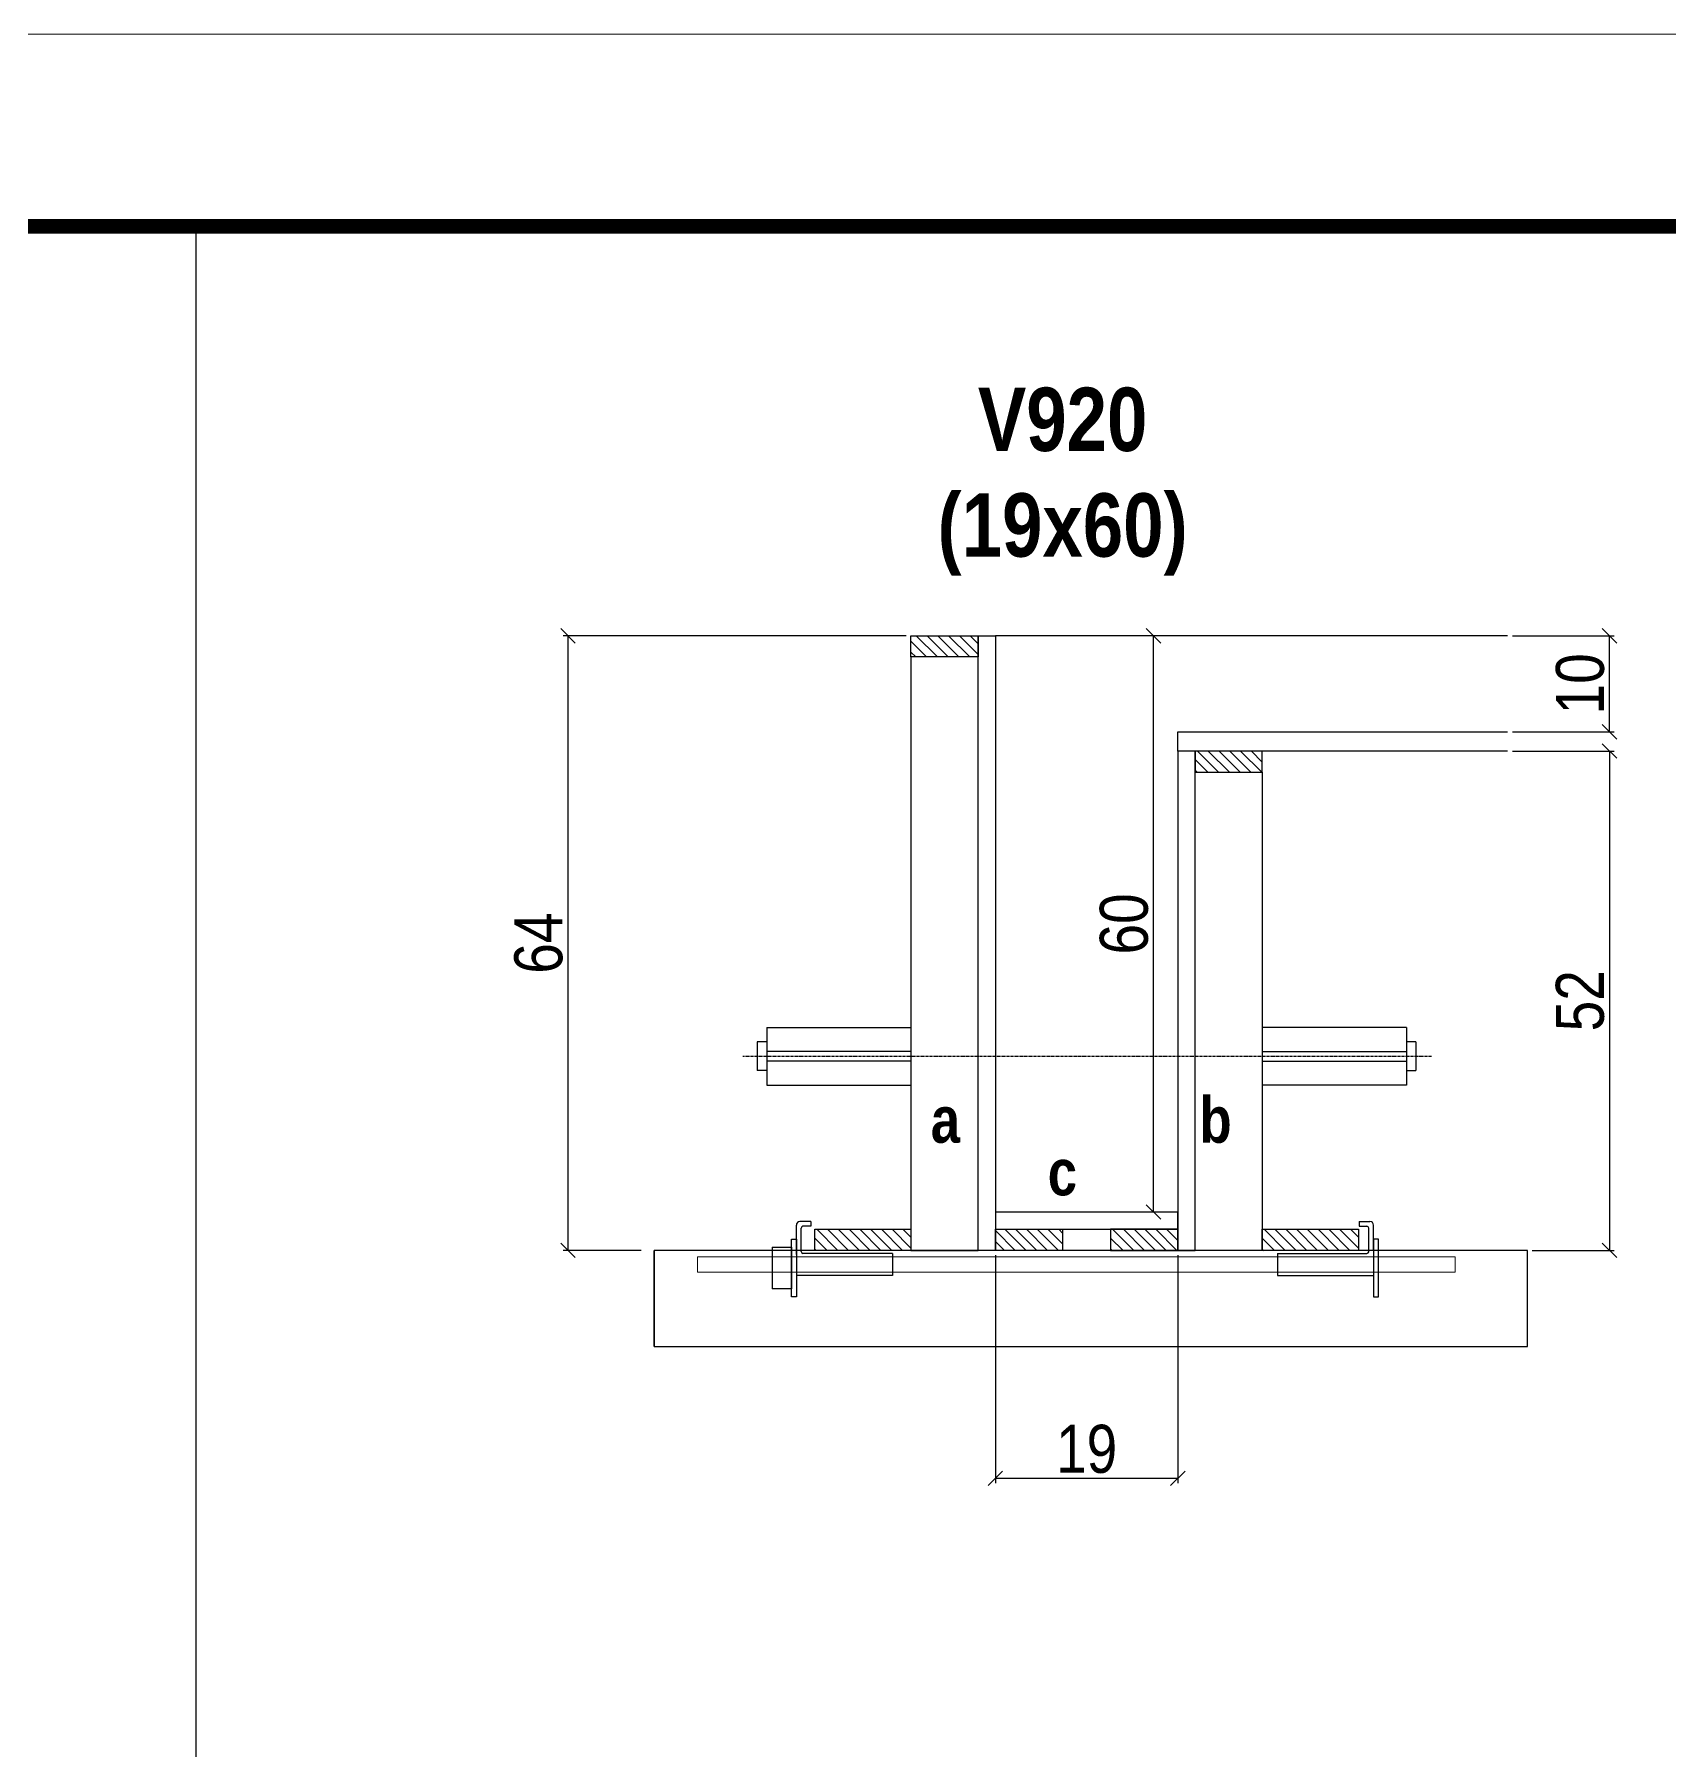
# Model space of a CAD drawing. Extents: x 3309 to 9563, y -2522 to 14608.
# Drawn here: x 8425.4 to 8766, y 10804.7 to 11162.1 of the extents above; entities that cross this region are included whole.
import ezdxf

# ---------------------------------------------------------------- set-up
doc = ezdxf.new("R2010")
doc.units = 0
doc.linetypes.add('DASHED', pattern=[0.75, 0.5, -0.25])
doc.linetypes.add('HIDDEN', pattern=[0.375, 0.25, -0.125])
for name, color, linetype in [('barrote', 251, 'Continuous'), ('COTA', 241, 'Continuous'), ('detalhes', 4, 'Continuous'), ('NOMENCLATURA', 7, 'Continuous'), ('Painéis', 200, 'Continuous'), ('presilha', 1, 'Continuous'), ('SARR_2.2x10', 60, 'Continuous'), ('SARR_2.2x7', 40, 'Continuous'), ('SARR_3.5x7', 81, 'Continuous'), ('TENSOR', 3, 'Continuous')]:
    doc.layers.add(name, color=color, linetype=linetype)
for name, color, linetype, lineweight in [('CONCRETO', 251, 'Continuous', 25), ('Folhas', 255, 'Continuous', 9), ('SARRAFO DE PRESSAO', 251, 'DASHED', 9), ('SCO-___-LAJ', 2, 'Continuous', 0)]:
    doc.layers.add(name, color=color, linetype=linetype, lineweight=lineweight)
doc.styles.add('COTA TECNICA 2X', font='techl___.ttf', dxfattribs={"height": 10})
doc.styles.add('TECNICA', font='techb___.ttf', dxfattribs={"height": 10})
doc.dimstyles.new('SECAO', dxfattribs={"dimscale": 0.333333, "dimtxt": 5, "dimasz": 9, "dimexe": 3, "dimexo": 3, "dimgap": 3, "dimtad": 1, "dimdec": 1, "dimlfac": 0.5, "dimzin": 12, "dimdsep": 46, "dimtxsty": 'COTA TECNICA 2X', "dimblk1": 'OBLIQUE', "dimblk2": 'OBLIQUE', "dimsah": 1, "dimcen": 0.9, "dimclrd": 4, "dimclre": 4, "dimclrt": 240, "dimadec": 1, "dimazin": 3, "dimtfac": 1, "dimtdec": 1, "dimtmove": 0, "dimatfit": 3, "dimfxl": 1, "dimtolj": 1, "dimtzin": 12, "dimarcsym": 0})
pattern_1 = [(135, (41861.1088, -112603.3136), (-1.122532015, -1.122532015), [])]

# ---------------------------------------------------------------- blocks, each defined once
blk = doc.blocks.new('9999999999')
at = {"layer": 'Folhas'}
blk.add_lwpolyline([(98138.98, 34190.21), (99623.98, 34190.21), (99623.98, 35240.21), (98138.98, 35240.21)], close=True, dxfattribs=at)
at = {"layer": 'Folhas', "color": 30, "const_width": 3}
blk.add_lwpolyline([(98213.98, 34230.21), (99583.98, 34230.21), (99583.98, 35200.21), (98213.98, 35200.21)], close=True, dxfattribs=at)
blk = doc.blocks.new('_Oblique')
at = {"color": 0, "linetype": 'ByBlock', "lineweight": -2}
blk.add_line((-0.5, -0.5), (0.5, 0.5), dxfattribs=at)
blk = doc.blocks.new('*D1718')
at = {"layer": 'COTA', "color": 4, "lineweight": -2, "transparency": 16777216}
for p, q in [((8625.57, 10907.86), (8625.57, 10860.38)), ((8663.57, 10907.86), (8663.57, 10860.38)), ((8663.57, 10861.38), (8625.57, 10861.38))]:
    blk.add_line(p, q, dxfattribs=at)
at = {"layer": 'Defpoints', "color": 0, "transparency": 16777216}
for p in [(8625.57, 10908.86), (8663.57, 10908.86), (8625.57, 10861.38)]:
    blk.add_point(p, dxfattribs=at)
at = {"layer": 'COTA', "color": 4, "lineweight": -2, "transparency": 16777216, "xscale": 3, "yscale": 3, "zscale": 3, "rotation": 180}
blk.add_blockref('_Oblique', (8625.57, 10861.38), dxfattribs=at)
at = {"layer": 'COTA', "color": 4, "lineweight": -2, "transparency": 16777216, "xscale": 3, "yscale": 3, "zscale": 3}
blk.add_blockref('_Oblique', (8663.57, 10861.38), dxfattribs=at)
at = {"layer": 'COTA', "color": 240, "transparency": 16777216, "insert": (8644.57, 10867.47), "char_height": 10, "attachment_point": 5, "style": 'COTA TECNICA 2X'}
blk.add_mtext('\\A1;19', dxfattribs=at)
blk = doc.blocks.new('PRESILHA METÁLICA 1')
at = {"layer": 'presilha'}
for p, q in [((7.5, 10.64), (7.5, 19.86)), ((12, 21), (8.64, 21)), ((9, 11.57), (9, 18.93)), ((12, 19.5), (9.57, 19.5)), ((12, 21), (12, 19.5)), ((0, 13), (6, 13)), ((0, 13), (0, 0)), ((6, 15.5), (7.5, 15.5)), ((6, -2.5), (6, 15.5)), ((6, 13), (6, 0)), ((7.5, 15.5), (7.5, -2.5)), ((37.5, 11), (9.57, 11)), ((37.5, 11), (37.5, 4.1)), ((6, 0), (0, 0)), ((37.5, 4.1), (7.5, 4.1)), ((7.5, -2.5), (6, -2.5))]:
    blk.add_line(p, q, dxfattribs=at)
for centre, radius, start, end in [((8.64, 19.86), 1.14, 90, 180), ((9.57, 18.93), 0.57, 90, 180), ((9.57, 11.57), 0.57, 180, 270)]:
    blk.add_arc(centre, radius, start, end, dxfattribs=at)
blk = doc.blocks.new('PRESILHA METÁLICA 2')
at = {"layer": 'presilha'}
for p, q in [((-5.25, 23.5), (-5.25, 22)), ((-5.25, 23.5), (-1.89, 23.5)), ((-5.25, 22), (-2.82, 22)), ((-0.75, 14.64), (-0.75, 22.36)), ((-2.25, 14.07), (-2.25, 21.43)), ((0.75, 18), (-0.75, 18)), ((-0.75, 18), (-0.75, 0)), ((0.75, 0), (0.75, 18)), ((-30.75, 13.5), (-30.75, 6.6)), ((-30.75, 13.5), (-2.82, 13.5)), ((-30.75, 6.6), (-0.75, 6.6)), ((-0.75, 0), (0.75, 0))]:
    blk.add_line(p, q, dxfattribs=at)
for centre, radius, start, end in [((-2.82, 21.43), 0.57, 0, 90), ((-1.89, 22.36), 1.14, 0, 90), ((-2.82, 14.07), 0.57, 270, 0)]:
    blk.add_arc(centre, radius, start, end, dxfattribs=at)
blk = doc.blocks.new('*D1719')
at = {"layer": 'COTA', "color": 4, "lineweight": -2, "transparency": 16777216}
for p, q in [((8606.97, 11036.86), (8535.52, 11036.86)), ((8536.52, 11036.86), (8536.52, 10908.86)), ((8551.76, 10908.86), (8535.52, 10908.86))]:
    blk.add_line(p, q, dxfattribs=at)
at = {"layer": 'Defpoints', "color": 0, "transparency": 16777216}
for p in [(8607.97, 11036.86), (8536.52, 10908.86), (8552.76, 10908.86)]:
    blk.add_point(p, dxfattribs=at)
at = {"layer": 'COTA', "color": 4, "lineweight": -2, "transparency": 16777216, "xscale": 3, "yscale": 3, "zscale": 3}
for p, rotation in [((8536.52, 11036.86), 90), ((8536.52, 10908.86), 270)]:
    blk.add_blockref('_Oblique', p, dxfattribs=dict(at, rotation=rotation))
at = {"layer": 'COTA', "color": 240, "transparency": 16777216, "insert": (8530.42, 10972.86), "char_height": 10, "attachment_point": 5, "rotation": 90, "style": 'COTA TECNICA 2X'}
blk.add_mtext('\\A1;64', dxfattribs=at)
blk = doc.blocks.new('*D1720')
at = {"layer": 'COTA', "color": 4, "lineweight": -2, "transparency": 16777216}
for p, q in [((8733.27, 11012.86), (8754.49, 11012.86)), ((8753.49, 11012.86), (8753.49, 10908.86)), ((8737.38, 10908.86), (8754.49, 10908.86))]:
    blk.add_line(p, q, dxfattribs=at)
at = {"layer": 'Defpoints', "color": 0, "transparency": 16777216}
for p in [(8732.27, 11012.86), (8736.38, 10908.86), (8753.49, 10908.86)]:
    blk.add_point(p, dxfattribs=at)
at = {"layer": 'COTA', "color": 4, "lineweight": -2, "transparency": 16777216, "xscale": 3, "yscale": 3, "zscale": 3}
for p, rotation in [((8753.49, 11012.86), 90), ((8753.49, 10908.86), 270)]:
    blk.add_blockref('_Oblique', p, dxfattribs=dict(at, rotation=rotation))
at = {"layer": 'COTA', "color": 240, "transparency": 16777216, "insert": (8747.38, 10960.86), "char_height": 10, "attachment_point": 5, "rotation": 90, "style": 'COTA TECNICA 2X'}
blk.add_mtext('\\A1;52', dxfattribs=at)
blk = doc.blocks.new('*D1721')
at = {"layer": 'COTA', "color": 4, "lineweight": -2, "transparency": 16777216}
for p, q in [((8662.57, 11036.86), (8657.5, 11036.86)), ((8658.5, 10916.86), (8658.5, 11036.86)), ((8662.57, 10916.86), (8657.5, 10916.86))]:
    blk.add_line(p, q, dxfattribs=at)
at = {"layer": 'Defpoints', "color": 0, "transparency": 16777216}
for p in [(8658.5, 11036.86), (8663.57, 11036.86), (8663.57, 10916.86)]:
    blk.add_point(p, dxfattribs=at)
at = {"layer": 'COTA', "color": 4, "lineweight": -2, "transparency": 16777216, "xscale": 3, "yscale": 3, "zscale": 3}
for p, rotation in [((8658.5, 11036.86), 90), ((8658.5, 10916.86), 270)]:
    blk.add_blockref('_Oblique', p, dxfattribs=dict(at, rotation=rotation))
at = {"layer": 'COTA', "color": 240, "transparency": 16777216, "insert": (8652.39, 10976.86), "char_height": 10, "attachment_point": 5, "rotation": 90, "style": 'COTA TECNICA 2X'}
blk.add_mtext('\\A1;60', dxfattribs=at)
blk = doc.blocks.new('*D1722')
at = {"layer": 'COTA', "color": 4, "lineweight": -2, "transparency": 16777216}
for p, q in [((8733.27, 11036.86), (8754.49, 11036.86)), ((8753.49, 11016.86), (8753.49, 11036.86)), ((8733.27, 11016.86), (8754.49, 11016.86))]:
    blk.add_line(p, q, dxfattribs=at)
at = {"layer": 'Defpoints', "color": 0, "transparency": 16777216}
for p in [(8732.27, 11036.86), (8753.49, 11036.86), (8732.27, 11016.86)]:
    blk.add_point(p, dxfattribs=at)
at = {"layer": 'COTA', "color": 4, "lineweight": -2, "transparency": 16777216, "xscale": 3, "yscale": 3, "zscale": 3}
for p, rotation in [((8753.49, 11036.86), 90), ((8753.49, 11016.86), 270)]:
    blk.add_blockref('_Oblique', p, dxfattribs=dict(at, rotation=rotation))
at = {"layer": 'COTA', "color": 240, "transparency": 16777216, "insert": (8747.39, 11026.86), "char_height": 10, "attachment_point": 5, "rotation": 90, "style": 'COTA TECNICA 2X'}
blk.add_mtext('\\A1;10', dxfattribs=at)

msp = doc.modelspace()

# ---------------------------------------------------------------- hatches: boundary and pattern name
at = {"layer": 'SARR_2.2x10'}
h = msp.add_hatch(dxfattribs=at)
h.set_pattern_fill('ANSI31', color=256, scale=0.5, angle=90)
h.set_pattern_definition([(135, (41781.5088, -112603.3136), (-1.122532015, -1.122532015), [])])
h.paths.add_polyline_path([(8587.97, 10913.26), (8587.97, 10908.86), (8607.97, 10908.86), (8607.97, 10913.26)])
h = msp.add_hatch(dxfattribs=at)
h.set_pattern_fill('ANSI31', color=256, scale=0.5, angle=90)
h.set_pattern_definition([(135, (41874.7088, -112603.3136), (-1.122532015, -1.122532015), [])])
h.paths.add_polyline_path([(8681.17, 10913.26), (8681.17, 10908.86), (8701.17, 10908.86), (8701.17, 10913.26)])
at = {"layer": 'SARR_2.2x7'}
h = msp.add_hatch(dxfattribs=at)
h.set_pattern_fill('ANSI31', color=256, scale=0.5, angle=90)
h.set_pattern_definition([(135, (41795.5088, -112479.7136), (-1.122532015, -1.122532015), [])])
h.paths.add_polyline_path([(8621.97, 11036.86), (8621.97, 11032.46), (8607.97, 11032.46), (8607.97, 11036.86)])
h = msp.add_hatch(dxfattribs=at)
h.set_pattern_fill('ANSI31', color=256, scale=0.5, angle=90)
h.set_pattern_definition([(135, (41775.5088, -112503.7136), (-1.122532015, -1.122532015), [])])
h.paths.add_polyline_path([(8667.17, 11012.86), (8667.17, 11008.46), (8681.17, 11008.46), (8681.17, 11012.86)])
h = msp.add_hatch(dxfattribs=at)
h.set_pattern_fill('ANSI31', color=256, scale=0.5, angle=90)
h.set_pattern_definition(pattern_1)
h.paths.add_polyline_path([(8639.57, 10908.86), (8639.57, 10913.26), (8625.57, 10913.26), (8625.57, 10908.86)])
h = msp.add_hatch(dxfattribs=at)
h.set_pattern_fill('ANSI31', color=256, scale=0.5, angle=90)
h.set_pattern_definition(pattern_1)
h.paths.add_polyline_path([(8649.57, 10913.26), (8649.57, 10908.86), (8663.57, 10908.86), (8663.57, 10913.26)])

# ---------------------------------------------------------------- linework, layer by layer
at = {"ltscale": 3}
for p, q in [((8577.97, 10955.31), (8577.97, 10943.31)), ((8577.97, 10955.31), (8607.97, 10955.31)), ((8711.17, 10955.31), (8681.17, 10955.31)), ((8711.17, 10955.31), (8711.17, 10943.31)), ((8575.97, 10952.31), (8575.97, 10946.31)), ((8577.97, 10952.31), (8575.97, 10952.31)), ((8607.97, 10950.31), (8577.97, 10950.31)), ((8681.17, 10950.31), (8711.17, 10950.31)), ((8713.17, 10952.31), (8711.17, 10952.31)), ((8713.17, 10952.31), (8713.17, 10946.31)), ((8577.97, 10946.31), (8575.97, 10946.31)), ((8607.97, 10948.31), (8577.97, 10948.31)), ((8681.17, 10948.31), (8711.17, 10948.31)), ((8711.17, 10946.31), (8713.17, 10946.31)), ((8577.97, 10943.31), (8607.97, 10943.31)), ((8711.17, 10943.31), (8681.17, 10943.31))]:
    msp.add_line(p, q, dxfattribs=at)
at = {"layer": 'barrote'}
msp.add_lwpolyline([(8554.51, 10888.86), (8736.43, 10888.86), (8736.43, 10908.86), (8554.51, 10908.86)], close=True, dxfattribs=at)
at = {"layer": 'CONCRETO', "linetype": 'Continuous'}
msp.add_line((8732.27, 11036.86), (8625.57, 11036.86), dxfattribs=at)
at = {"layer": 'COTA'}
msp.add_line((8458.98, 11122.13), (8458.98, 10351.38), dxfattribs=at)
at = {"layer": 'detalhes', "color": 250}
msp.add_line((8554.51, 10888.86), (8554.51, 10908.86), dxfattribs=at)
at = {"layer": 'Painéis', "linetype": 'Continuous'}
for points in [[(8621.97, 10908.86), (8621.97, 11036.86), (8625.57, 11036.86), (8625.57, 10908.86)], [(8667.17, 10908.86), (8667.17, 11012.86), (8663.57, 11012.86), (8663.57, 10908.86)], [(8663.57, 10916.86), (8625.57, 10916.86), (8625.57, 10913.26), (8663.57, 10913.26)]]:
    msp.add_lwpolyline(points, close=True, dxfattribs=at)
at = {"layer": 'Painéis', "linetype": 'Continuous', "elevation": 0}
msp.add_lwpolyline([(8732.27, 11012.86), (8663.57, 11012.86), (8663.57, 11016.86), (8732.27, 11016.86)], dxfattribs=at)
at = {"layer": 'SARR_2.2x10'}
for points in [[(8587.97, 10913.26), (8607.97, 10913.26), (8607.97, 10908.86), (8587.97, 10908.86)], [(8681.17, 10913.26), (8701.17, 10913.26), (8701.17, 10908.86), (8681.17, 10908.86)]]:
    msp.add_lwpolyline(points, close=True, dxfattribs=at)
at = {"layer": 'SARR_2.2x7', "elevation": 0}
for points in [[(8607.97, 11036.86), (8621.97, 11036.86), (8621.97, 11032.46), (8607.97, 11032.46)], [(8681.17, 11012.86), (8667.17, 11012.86), (8667.17, 11008.46), (8681.17, 11008.46)]]:
    msp.add_lwpolyline(points, close=True, dxfattribs=at)
at = {"layer": 'SARR_2.2x7'}
for points in [[(8625.57, 10913.26), (8639.57, 10913.26), (8639.57, 10908.86), (8625.57, 10908.86)], [(8663.57, 10913.26), (8649.57, 10913.26), (8649.57, 10908.86), (8663.57, 10908.86)]]:
    msp.add_lwpolyline(points, close=True, dxfattribs=at)
at = {"layer": 'SARR_3.5x7'}
for points in [[(8621.97, 11032.46), (8607.97, 11032.46), (8607.97, 10908.86), (8621.97, 10908.86)], [(8667.17, 11008.46), (8681.17, 11008.46), (8681.17, 10908.86), (8667.17, 10908.86)]]:
    msp.add_lwpolyline(points, close=True, dxfattribs=at)
at = {"layer": 'SCO-___-LAJ', "color": 1}
msp.add_lwpolyline([(8563.52, 10907.52), (8721.35, 10907.52), (8721.35, 10904.32), (8563.52, 10904.32)], close=True, dxfattribs=at)
at = {"layer": 'TENSOR', "linetype": 'HIDDEN', "ltscale": 0.5}
msp.add_line((8572.97, 10949.31), (8716.47, 10949.31), dxfattribs=at)

# ---------------------------------------------------------------- block references
at = {"layer": 'presilha', "xscale": 0.6666666666666666, "yscale": 0.6666666666666666, "zscale": 0.6666666666666666}
for name, p in [('PRESILHA METÁLICA 1', (8579.1, 10900.89)), ('PRESILHA METÁLICA 2', (8704.85, 10899.22))]:
    msp.add_blockref(name, p, dxfattribs=at)
at = {"layer": 'SARRAFO DE PRESSAO', "color": 6, "linetype": 'ByBlock'}
msp.add_blockref('9999999999', (-90061.11, -24078.07), dxfattribs=at)

# ---------------------------------------------------------------- texts
at = {"layer": 'detalhes', "style": 'TECNICA'}
for s, p in [('a', (8612.1, 10931.29)), ('b', (8668.07, 10931.28)), ('c', (8636.46, 10920.33))]:
    msp.add_text(s, height=9.6, dxfattribs=at).set_placement(p)
at = {"layer": 'NOMENCLATURA', "insert": (8639.57, 11088.55), "char_height": 13.2, "attachment_point": 2, "style": 'TECNICA'}
msp.add_mtext_dynamic_manual_height_columns('V920\\P(19x60)', width=300.2766, gutter_width=1, heights=[0], dxfattribs=at)

# ---------------------------------------------------------------- dimensions: what is measured, and where the dimension line sits
at = {"layer": 'COTA'}
for base, p1, p2, picture, middle in [((8536.52, 10908.86, 0), (8607.97, 11036.86), (8552.76, 10908.86, 0), '*D1719', (8530.42, 10972.86, 0)), ((8658.5, 11036.86), (8663.57, 10916.86), (8663.57, 11036.86), '*D1721', (8652.39, 10976.86)), ((8753.49, 11036.86), (8732.27, 11016.86), (8732.27, 11036.86), '*D1722', (8747.39, 11026.86)), ((8753.49, 10908.86, 0), (8732.27, 11012.86), (8736.38, 10908.86, 0), '*D1720', (8747.38, 10960.86, 0))]:
    dim = msp.add_linear_dim(base=base, p1=p1, p2=p2, angle=90, dimstyle='SECAO', dxfattribs=at)
    dim.commit()
    dim.dimension.update_dxf_attribs({"geometry": picture, "text_midpoint": middle})
dim = msp.add_linear_dim(base=(8625.57, 10861.38), p1=(8663.57, 10908.86), p2=(8625.57, 10908.86), angle=180, dimstyle='SECAO', dxfattribs=at)
dim.commit()
dim.dimension.update_dxf_attribs({"geometry": '*D1718', "text_midpoint": (8644.57, 10861.38), "dimtype": 160})

doc.saveas('drawing.dxf')
